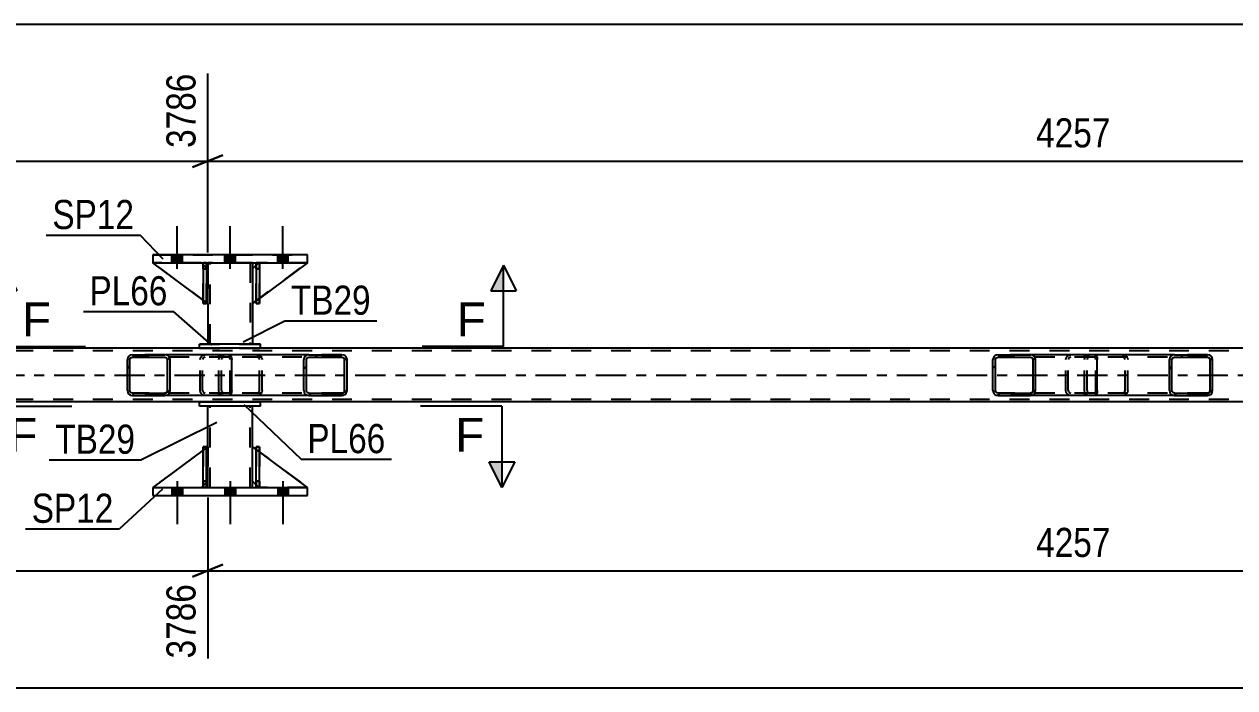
# Model space of a CAD drawing. Header units: millimetres. Extents: x 0 to 841, y 0 to 594.
# Drawn here: x 135.2 to 254.3, y 206.7 to 271.9 of the extents above; entities that cross this region are included whole.
import ezdxf

# ---------------------------------------------------------------- set-up
doc = ezdxf.new("R2010")
doc.units = ezdxf.units.MM
doc.linetypes.add('DXK_LINE_DOT2', pattern=[3.9198, 1.9599, -1.9599])
doc.linetypes.add('DXK_LINE_DOT3', pattern=[5.9187, 2.979, -0.9799, 0.9799, -0.9799])
doc.styles.add('Arial', font='ARIAL.TTF', dxfattribs={"height": 0.2})
doc.styles.add('Arial Narrow', font='ARIALN.TTF', dxfattribs={"height": 0.2})

# ---------------------------------------------------------------- blocks, each defined once
blk = doc.blocks.new('Part-283133210-1423 - 1375')
at = {"color": 2, "linetype": 'Continuous'}
for p, q in [((158.46, 240.43), (152.46, 240.43)), ((152.46, 240.03), (152.46, 240.43)), ((158.46, 240.03), (152.46, 240.03)), ((158.46, 240.03), (158.46, 240.43))]:
    blk.add_line(p, q, dxfattribs=at)
at = {"color": 7, "linetype": 'DXK_LINE_DOT2'}
for p, q in [((152.46, 240.43), (158.46, 240.43)), ((152.46, 240.03), (158.46, 240.03))]:
    blk.add_line(p, q, dxfattribs=at)
blk = doc.blocks.new('Part-283133210-1462 - 1375')
at = {"color": 7, "linetype": 'DXK_LINE_DOT2'}
for p, q in [((153.26, 244.43), (147.86, 248.43)), ((147.86, 248.43), (152.66, 248.43)), ((152.66, 248.43), (153.26, 247.83)), ((153.26, 247.83), (152.66, 248.43)), ((153.26, 247.83), (153.26, 244.43)), ((153.26, 247.83), (153.26, 247.83)), ((153.26, 247.83), (153.26, 244.43))]:
    blk.add_line(p, q, dxfattribs=at)
blk = doc.blocks.new('Part-283133210-1403 - 1375')
at = {"color": 2, "linetype": 'Continuous'}
for p, q in [((153.26, 230.35), (153.26, 234.35)), ((157.66, 230.35), (157.66, 234.35)), ((153.26, 226.35), (153.26, 226.95)), ((157.66, 226.35), (157.66, 226.95))]:
    blk.add_line(p, q, dxfattribs=at)
at = {"color": 7, "linetype": 'DXK_LINE_DOT2'}
for p, q in [((157.66, 234.35), (153.26, 234.35)), ((153.5, 226.35), (153.5, 234.35)), ((157.42, 226.35), (157.42, 234.35)), ((153.26, 226.95), (153.26, 230.35)), ((157.66, 226.95), (157.66, 230.35)), ((153.26, 226.35), (157.66, 226.35))]:
    blk.add_line(p, q, dxfattribs=at)
blk = doc.blocks.new('Part-283133210-1551 - 1375')
at = {"color": 2, "linetype": 'Continuous'}
for p, q in [((152.82, 226.35), (152.82, 230.35)), ((152.82, 230.35), (153.14, 230.35)), ((153.14, 226.35), (153.14, 230.35)), ((152.82, 226.35), (152.82, 226.35)), ((153.14, 226.35), (152.82, 226.35))]:
    blk.add_line(p, q, dxfattribs=at)
at = {"color": 7, "linetype": 'DXK_LINE_DOT2'}
for p, q in [((152.82, 230.35), (152.82, 226.95)), ((153.14, 226.95), (153.14, 230.35)), ((152.82, 226.95), (152.82, 226.35)), ((152.82, 226.95), (153.14, 226.95)), ((153.14, 226.35), (153.14, 226.95)), ((153.14, 226.35), (153.14, 226.35))]:
    blk.add_line(p, q, dxfattribs=at)
blk = doc.blocks.new('Part-283133210-1418 - 1375')
at = {"color": 2, "linetype": 'Continuous'}
for p, q in [((152.46, 234.75), (158.46, 234.75)), ((152.46, 234.35), (152.46, 234.75)), ((158.46, 234.35), (158.46, 234.75)), ((158.46, 234.35), (152.46, 234.35))]:
    blk.add_line(p, q, dxfattribs=at)
at = {"color": 7, "linetype": 'DXK_LINE_DOT2'}
for p, q in [((158.46, 234.75), (152.46, 234.75)), ((158.46, 234.35), (152.46, 234.35))]:
    blk.add_line(p, q, dxfattribs=at)
blk = doc.blocks.new('Part-283133210-1492 - 1375')
at = {"color": 2, "linetype": 'Continuous'}
for p, q in [((157.66, 226.95), (157.66, 230.35)), ((158.02, 230.09), (157.66, 230.35)), ((163.06, 226.35), (158.34, 229.85)), ((158.02, 226.59), (157.66, 226.95))]:
    blk.add_line(p, q, dxfattribs=at)
at = {"color": 7, "linetype": 'DXK_LINE_DOT2'}
for p, q in [((158.34, 229.85), (158.02, 230.09)), ((158.26, 226.35), (158.02, 226.59)), ((163.06, 226.35), (158.26, 226.35)), ((163.06, 226.35), (163.06, 226.35)), ((163.06, 226.35), (163.06, 226.35))]:
    blk.add_line(p, q, dxfattribs=at)
blk = doc.blocks.new('Part-283133210-1428 - 1375')
at = {"color": 2, "linetype": 'Continuous'}
for p, q in [((153.26, 248.43), (153.26, 247.83)), ((157.66, 248.43), (157.66, 247.83)), ((153.26, 244.43), (153.26, 240.43)), ((157.66, 244.43), (157.66, 240.43))]:
    blk.add_line(p, q, dxfattribs=at)
at = {"color": 7, "linetype": 'DXK_LINE_DOT2'}
for p, q in [((157.66, 248.43), (153.26, 248.43)), ((153.26, 247.83), (153.26, 244.43)), ((153.5, 240.43), (153.5, 248.43)), ((157.42, 248.43), (157.42, 240.43)), ((157.66, 247.83), (157.66, 244.43)), ((157.66, 240.43), (153.26, 240.43))]:
    blk.add_line(p, q, dxfattribs=at)
blk = doc.blocks.new('Part-283133210-1446 - 1375')
at = {"linetype": 'Continuous'}
h = blk.add_hatch(dxfattribs=at)
h.set_pattern_fill('', scale=0.7, style=0, pattern_type=0)
h.set_pattern_definition([(45, (234.6448, 239.0918), (-1.57154, 1.57154), [])])
h.paths.add_polyline_path([(234.68, 238.91), (234.64, 239.09), (234.54, 239.25), (234.37, 239.35), (234.18, 239.39), (231, 239.39), (230.8, 239.35), (230.64, 239.25), (230.53, 239.09), (230.49, 238.91), (230.49, 235.87), (230.53, 235.68), (230.64, 235.53), (230.8, 235.42), (231, 235.39), (234.18, 235.39), (234.37, 235.42), (234.54, 235.53), (234.64, 235.68), (234.68, 235.87)])
h.paths.add_polyline_path([(234.41, 235.78), (234.36, 235.7), (234.28, 235.65), (234.18, 235.63), (231, 235.63), (230.9, 235.65), (230.82, 235.7), (230.76, 235.78), (230.74, 235.87), (230.74, 238.91), (230.76, 239), (230.82, 239.08), (230.9, 239.13), (231, 239.15), (234.18, 239.15), (234.28, 239.13), (234.36, 239.08), (234.41, 239), (234.43, 238.91), (234.43, 235.87)])
at = {"color": 2, "linetype": 'Continuous'}
for p, q in [((231, 239.39), (230.8, 239.35)), ((231, 239.39), (234.18, 239.39)), ((240.48, 239.39), (234.18, 239.39)), ((234.37, 239.35), (234.18, 239.39)), ((240.48, 239.39), (240.58, 239.35)), ((240.58, 239.35), (240.67, 239.25)), ((230.53, 239.09), (230.49, 238.91)), ((230.49, 235.87), (230.49, 238.91)), ((230.74, 238.91), (230.76, 239)), ((230.74, 235.87), (230.74, 238.91)), ((230.76, 239), (230.82, 239.08)), ((230.82, 239.08), (230.9, 239.13)), ((230.9, 239.13), (231, 239.15)), ((231, 239.15), (234.18, 239.15)), ((234.18, 239.15), (234.28, 239.13)), ((234.28, 239.13), (234.36, 239.08)), ((234.36, 239.08), (234.41, 239)), ((234.41, 239), (234.43, 238.91)), ((234.43, 235.87), (234.43, 238.91)), ((234.68, 238.91), (234.64, 239.09)), ((234.68, 235.87), (234.68, 238.91)), ((240.67, 239.25), (240.73, 239.09)), ((240.73, 239.09), (240.75, 238.91)), ((240.75, 235.87), (240.75, 238.91)), ((230.49, 235.87), (230.53, 235.68)), ((230.76, 235.78), (230.74, 235.87)), ((230.82, 235.7), (230.76, 235.78)), ((234.41, 235.78), (234.36, 235.7)), ((234.43, 235.87), (234.41, 235.78)), ((234.64, 235.68), (234.68, 235.87)), ((240.75, 235.87), (240.73, 235.68)), ((230.8, 235.42), (231, 235.39)), ((230.9, 235.65), (230.82, 235.7)), ((231, 235.63), (230.9, 235.65)), ((231, 235.63), (234.18, 235.63)), ((231, 235.39), (234.18, 235.39)), ((234.28, 235.65), (234.18, 235.63)), ((234.18, 235.39), (234.37, 235.42)), ((240.48, 235.39), (234.18, 235.39)), ((234.36, 235.7), (234.28, 235.65)), ((240.58, 235.42), (240.48, 235.39)), ((240.67, 235.53), (240.58, 235.42)), ((240.73, 235.68), (240.67, 235.53))]:
    blk.add_line(p, q, dxfattribs=at)
at = {"color": 7, "linetype": 'DXK_LINE_DOT2'}
for p, q in [((234.18, 239.39), (231, 239.39)), ((237.95, 239.35), (238.15, 239.39)), ((239.49, 239.15), (239.49, 239.39)), ((240.48, 239.15), (231, 239.15)), ((237.64, 238.91), (237.68, 239.09)), ((237.64, 235.87), (237.64, 238.91)), ((237.91, 239), (237.89, 238.91)), ((237.89, 235.87), (237.89, 238.91)), ((237.97, 239.08), (237.91, 239)), ((238.05, 239.13), (237.97, 239.08)), ((238.15, 239.15), (238.05, 239.13)), ((240.53, 239.13), (240.48, 239.15)), ((240.58, 239.08), (240.53, 239.13)), ((240.61, 239), (240.58, 239.08)), ((240.62, 238.91), (240.61, 239)), ((240.62, 235.87), (240.62, 238.91)), ((237.68, 235.68), (237.64, 235.87)), ((237.89, 235.87), (237.91, 235.78)), ((237.91, 235.78), (237.97, 235.7)), ((240.58, 235.7), (240.61, 235.78)), ((240.61, 235.78), (240.62, 235.87)), ((240.48, 235.63), (231, 235.63)), ((234.18, 235.39), (231, 235.39)), ((238.15, 235.39), (237.95, 235.42)), ((237.97, 235.7), (237.99, 235.68)), ((237.99, 235.68), (238.05, 235.65)), ((238.05, 235.65), (238.15, 235.63)), ((239.49, 235.39), (239.49, 235.63)), ((240.48, 235.63), (240.53, 235.65)), ((240.53, 235.65), (240.58, 235.7))]:
    blk.add_line(p, q, dxfattribs=at)
at = {"color": 2, "linetype": 'Continuous'}
for centre, start, end in [((230.98, 238.89), 111.1941, 156.1506), ((234.19, 238.89), 23.8494, 68.8059), ((230.98, 235.88), 203.8494, 248.8059), ((234.19, 235.88), 291.1941, 336.1506)]:
    blk.add_arc(centre, 0.492, start, end, dxfattribs=at)
at = {"color": 7, "linetype": 'DXK_LINE_DOT2'}
for centre, start, end in [((238.13, 238.89), 111.1941, 156.1506), ((238.13, 235.88), 203.8494, 248.8059)]:
    blk.add_arc(centre, 0.492, start, end, dxfattribs=at)
blk = doc.blocks.new('Part-283133210-1461 - 1375')
at = {"color": 2, "linetype": 'Continuous'}
for p, q in [((152.82, 244.76), (147.86, 248.43)), ((152.82, 248.27), (152.66, 248.43)), ((153.26, 247.83), (153.14, 247.95)), ((153.26, 247.83), (153.26, 247.83)), ((153.26, 244.43), (153.26, 247.83)), ((153.14, 244.52), (153.26, 244.43)), ((153.26, 244.43), (153.26, 244.43))]:
    blk.add_line(p, q, dxfattribs=at)
at = {"color": 7, "linetype": 'DXK_LINE_DOT2'}
for p, q in [((152.66, 248.43), (147.86, 248.43)), ((152.66, 248.43), (153.26, 247.83)), ((153.14, 247.95), (152.82, 248.27)), ((153.26, 247.83), (153.26, 244.43)), ((153.14, 244.52), (152.82, 244.76))]:
    blk.add_line(p, q, dxfattribs=at)
blk = doc.blocks.new('Part-283133210-1463 - 1375')
at = {"color": 2, "linetype": 'Continuous'}
for p, q in [((158.34, 248.43), (158.02, 248.43)), ((158.02, 248.43), (158.02, 244.43)), ((158.34, 248.43), (158.34, 248.43)), ((158.34, 248.43), (158.34, 244.43)), ((158.34, 244.43), (158.02, 244.43))]:
    blk.add_line(p, q, dxfattribs=at)
at = {"color": 7, "linetype": 'DXK_LINE_DOT2'}
for p, q in [((158.02, 247.83), (158.02, 248.43)), ((158.34, 247.83), (158.02, 247.83)), ((158.02, 247.83), (158.02, 244.43)), ((158.34, 247.83), (158.34, 248.43)), ((158.34, 248.43), (158.34, 248.43)), ((158.34, 244.43), (158.34, 247.83))]:
    blk.add_line(p, q, dxfattribs=at)
blk = doc.blocks.new('Part-283133210-1464 - 1375')
at = {"color": 2, "linetype": 'Continuous'}
for p, q in [((153.14, 248.43), (152.82, 248.43)), ((152.82, 248.43), (152.82, 244.43)), ((153.14, 248.43), (153.14, 248.43)), ((153.14, 248.43), (153.14, 244.43)), ((153.14, 244.43), (152.82, 244.43))]:
    blk.add_line(p, q, dxfattribs=at)
at = {"color": 7, "linetype": 'DXK_LINE_DOT2'}
for p, q in [((152.82, 247.83), (152.82, 248.43)), ((153.14, 247.83), (152.82, 247.83)), ((152.82, 247.83), (152.82, 244.43)), ((153.14, 247.83), (153.14, 248.43)), ((153.14, 248.43), (153.14, 248.43)), ((153.14, 244.43), (153.14, 247.83))]:
    blk.add_line(p, q, dxfattribs=at)
blk = doc.blocks.new('Part-283133210-1465 - 1375')
at = {"color": 7, "linetype": 'DXK_LINE_DOT2'}
for p, q in [((158.02, 247.83), (158.02, 248.43)), ((158.02, 248.43), (158.02, 248.43)), ((158.02, 248.43), (158.02, 244.43)), ((158.34, 248.43), (158.02, 248.43)), ((158.02, 244.43), (158.02, 247.83)), ((158.02, 247.83), (158.34, 247.83)), ((158.34, 247.83), (158.34, 248.43)), ((158.34, 244.43), (158.34, 248.43)), ((158.34, 247.83), (158.34, 244.43)), ((158.02, 244.43), (158.34, 244.43))]:
    blk.add_line(p, q, dxfattribs=at)
blk = doc.blocks.new('Part-283133210-1466 - 1375')
at = {"color": 7, "linetype": 'DXK_LINE_DOT2'}
for p, q in [((152.82, 247.83), (152.82, 248.43)), ((152.82, 248.43), (152.82, 248.43)), ((152.82, 248.43), (152.82, 244.43)), ((153.14, 248.43), (152.82, 248.43)), ((152.82, 244.43), (152.82, 247.83)), ((152.82, 247.83), (153.14, 247.83)), ((153.14, 247.83), (153.14, 248.43)), ((153.14, 244.43), (153.14, 248.43)), ((153.14, 247.83), (153.14, 244.43)), ((152.82, 244.43), (153.14, 244.43))]:
    blk.add_line(p, q, dxfattribs=at)
blk = doc.blocks.new('Part-283133210-1468 - 1375')
at = {"linetype": 'Continuous'}
h = blk.add_hatch(dxfattribs=at)
h.set_pattern_fill('', scale=0.7, style=0, pattern_type=0)
h.set_pattern_definition([(45, (252.0557, 239.0918), (-1.57154, 1.57154), [])])
h.paths.add_polyline_path([(252.09, 238.91), (252.06, 239.09), (251.94, 239.25), (251.78, 239.35), (251.58, 239.39), (248.35, 239.39), (248.15, 239.35), (247.99, 239.25), (247.88, 239.09), (247.84, 238.91), (247.84, 235.87), (247.88, 235.68), (247.99, 235.53), (248.15, 235.42), (248.35, 235.39), (251.58, 235.39), (251.78, 235.42), (251.94, 235.53), (252.06, 235.68), (252.09, 235.87)])
h.paths.add_polyline_path([(251.82, 235.78), (251.76, 235.7), (251.68, 235.65), (251.58, 235.63), (248.35, 235.63), (248.25, 235.65), (248.17, 235.7), (248.11, 235.78), (248.09, 235.87), (248.09, 238.91), (248.11, 239), (248.17, 239.08), (248.25, 239.13), (248.35, 239.15), (251.58, 239.15), (251.68, 239.13), (251.76, 239.08), (251.82, 239), (251.84, 238.91), (251.84, 235.87)])
at = {"color": 7, "linetype": 'DXK_LINE_DOT2'}
for p, q in [((239.8, 239.35), (240, 239.39)), ((240.48, 239.39), (240, 239.39)), ((243.23, 239.39), (243.43, 239.35)), ((251.58, 239.39), (248.35, 239.39)), ((239.49, 238.91), (239.53, 239.09)), ((239.49, 235.87), (239.49, 238.91)), ((239.76, 239), (239.74, 238.91)), ((239.74, 235.87), (239.74, 238.91)), ((239.82, 239.08), (239.76, 239)), ((239.9, 239.13), (239.82, 239.08)), ((240, 239.15), (239.9, 239.13)), ((251.58, 239.15), (240, 239.15)), ((243.33, 239.13), (243.23, 239.15)), ((243.42, 239.08), (243.33, 239.13)), ((243.47, 239), (243.42, 239.08)), ((243.49, 238.91), (243.47, 239)), ((243.49, 235.87), (243.49, 238.91)), ((243.71, 239.09), (243.75, 238.91)), ((243.75, 235.87), (243.75, 238.91)), ((239.53, 235.68), (239.49, 235.87)), ((239.74, 235.87), (239.76, 235.78)), ((239.76, 235.78), (239.82, 235.7)), ((243.42, 235.7), (243.47, 235.78)), ((243.47, 235.78), (243.49, 235.87)), ((243.75, 235.87), (243.71, 235.68)), ((240, 235.39), (239.8, 235.42)), ((239.82, 235.7), (239.9, 235.65)), ((239.9, 235.65), (240, 235.63)), ((251.58, 235.63), (240, 235.63)), ((240.48, 235.39), (240, 235.39)), ((243.23, 235.63), (243.33, 235.65)), ((243.43, 235.42), (243.23, 235.39)), ((243.33, 235.65), (243.42, 235.7)), ((251.58, 235.39), (248.35, 235.39))]:
    blk.add_line(p, q, dxfattribs=at)
at = {"color": 2, "linetype": 'Continuous'}
for p, q in [((248.35, 239.39), (240.48, 239.39)), ((248.35, 239.39), (248.15, 239.35)), ((248.35, 239.39), (251.58, 239.39)), ((251.78, 239.35), (251.58, 239.39)), ((247.88, 239.09), (247.84, 238.91)), ((247.84, 235.87), (247.84, 238.91)), ((248.09, 238.91), (248.11, 239)), ((248.09, 235.87), (248.09, 238.91)), ((248.11, 239), (248.17, 239.08)), ((248.17, 239.08), (248.25, 239.13)), ((248.25, 239.13), (248.35, 239.15)), ((248.35, 239.15), (251.58, 239.15)), ((251.58, 239.15), (251.68, 239.13)), ((251.68, 239.13), (251.76, 239.08)), ((251.76, 239.08), (251.82, 239)), ((251.82, 239), (251.84, 238.91)), ((251.84, 235.87), (251.84, 238.91)), ((252.09, 238.91), (252.06, 239.09)), ((252.09, 235.87), (252.09, 238.91)), ((247.84, 235.87), (247.88, 235.68)), ((248.11, 235.78), (248.09, 235.87)), ((248.17, 235.7), (248.11, 235.78)), ((251.82, 235.78), (251.76, 235.7)), ((251.84, 235.87), (251.82, 235.78)), ((252.06, 235.68), (252.09, 235.87)), ((248.35, 235.39), (240.48, 235.39)), ((248.15, 235.42), (248.35, 235.39)), ((248.25, 235.65), (248.17, 235.7)), ((248.35, 235.63), (248.25, 235.65)), ((248.35, 235.63), (251.58, 235.63)), ((248.35, 235.39), (251.58, 235.39)), ((251.68, 235.65), (251.58, 235.63)), ((251.58, 235.39), (251.78, 235.42)), ((251.76, 235.7), (251.68, 235.65))]:
    blk.add_line(p, q, dxfattribs=at)
at = {"color": 7, "linetype": 'DXK_LINE_DOT2'}
for centre, start, end in [((239.98, 238.89), 110.7583, 155.68), ((243.25, 238.89), 24.32, 69.2417), ((239.98, 235.89), 204.32, 249.2417), ((243.25, 235.89), 290.7583, 335.68)]:
    blk.add_arc(centre, 0.496, start, end, dxfattribs=at)
at = {"color": 2, "linetype": 'Continuous'}
for centre, start, end in [((248.33, 238.89), 110.7583, 155.68), ((251.6, 238.89), 24.32, 69.2417), ((248.33, 235.89), 204.32, 249.2417), ((251.6, 235.89), 290.7583, 335.68)]:
    blk.add_arc(centre, 0.496, start, end, dxfattribs=at)
blk = doc.blocks.new('Part-283133210-1469 - 1375')
at = {"linetype": 'Continuous'}
h = blk.add_hatch(dxfattribs=at)
h.set_pattern_fill('', scale=0.7, style=0, pattern_type=0)
h.set_pattern_definition([(45, (166.9214, 239.0918), (-1.57154, 1.57154), [])])
h.paths.add_polyline_path([(166.96, 238.91), (166.92, 239.09), (166.81, 239.25), (166.64, 239.35), (166.45, 239.39), (163.21, 239.39), (163.02, 239.35), (162.85, 239.25), (162.74, 239.09), (162.7, 238.91), (162.7, 235.87), (162.74, 235.68), (162.85, 235.53), (163.02, 235.42), (163.21, 235.39), (166.45, 235.39), (166.64, 235.42), (166.81, 235.53), (166.92, 235.68), (166.96, 235.87)])
h.paths.add_polyline_path([(166.69, 235.78), (166.63, 235.7), (166.55, 235.65), (166.45, 235.63), (163.21, 235.63), (163.12, 235.65), (163.03, 235.7), (162.98, 235.78), (162.96, 235.87), (162.96, 238.91), (162.98, 239), (163.03, 239.08), (163.12, 239.13), (163.21, 239.15), (166.45, 239.15), (166.55, 239.13), (166.63, 239.08), (166.69, 239), (166.7, 238.91), (166.7, 235.87)])
at = {"color": 7, "linetype": 'DXK_LINE_DOT2'}
for p, q in [((154.67, 239.35), (154.87, 239.39)), ((155.35, 239.39), (154.87, 239.39)), ((158.1, 239.39), (158.3, 239.35)), ((166.45, 239.39), (163.21, 239.39)), ((154.35, 238.91), (154.39, 239.09)), ((154.35, 235.87), (154.35, 238.91)), ((154.63, 239), (154.61, 238.91)), ((154.61, 235.87), (154.61, 238.91)), ((154.68, 239.08), (154.63, 239)), ((154.77, 239.13), (154.68, 239.08)), ((154.87, 239.15), (154.77, 239.13)), ((166.45, 239.15), (154.87, 239.15)), ((158.2, 239.13), (158.1, 239.15)), ((158.28, 239.08), (158.2, 239.13)), ((158.34, 239), (158.28, 239.08)), ((158.36, 238.91), (158.34, 239)), ((158.36, 235.87), (158.36, 238.91)), ((158.57, 239.09), (158.61, 238.91)), ((158.61, 235.87), (158.61, 238.91)), ((154.39, 235.68), (154.35, 235.87)), ((154.61, 235.87), (154.63, 235.78)), ((154.63, 235.78), (154.68, 235.7)), ((158.28, 235.7), (158.34, 235.78)), ((158.34, 235.78), (158.36, 235.87)), ((158.61, 235.87), (158.57, 235.68)), ((154.87, 235.39), (154.67, 235.42)), ((154.68, 235.7), (154.77, 235.65)), ((154.77, 235.65), (154.87, 235.63)), ((166.45, 235.63), (154.87, 235.63)), ((155.35, 235.39), (154.87, 235.39)), ((158.1, 235.63), (158.2, 235.65)), ((158.3, 235.42), (158.1, 235.39)), ((158.2, 235.65), (158.28, 235.7)), ((166.45, 235.39), (163.21, 235.39))]:
    blk.add_line(p, q, dxfattribs=at)
at = {"color": 2, "linetype": 'Continuous'}
for p, q in [((163.21, 239.39), (155.35, 239.39)), ((163.21, 239.39), (163.02, 239.35)), ((163.21, 239.39), (166.45, 239.39)), ((166.64, 239.35), (166.45, 239.39)), ((162.74, 239.09), (162.7, 238.91)), ((162.7, 235.87), (162.7, 238.91)), ((162.96, 238.91), (162.98, 239)), ((162.96, 235.87), (162.96, 238.91)), ((162.98, 239), (163.03, 239.08)), ((163.03, 239.08), (163.12, 239.13)), ((163.12, 239.13), (163.21, 239.15)), ((163.21, 239.15), (166.45, 239.15)), ((166.45, 239.15), (166.55, 239.13)), ((166.55, 239.13), (166.63, 239.08)), ((166.63, 239.08), (166.69, 239)), ((166.69, 239), (166.7, 238.91)), ((166.7, 235.87), (166.7, 238.91)), ((166.96, 238.91), (166.92, 239.09)), ((166.96, 235.87), (166.96, 238.91)), ((162.7, 235.87), (162.74, 235.68)), ((162.98, 235.78), (162.96, 235.87)), ((163.03, 235.7), (162.98, 235.78)), ((166.69, 235.78), (166.63, 235.7)), ((166.7, 235.87), (166.69, 235.78)), ((166.92, 235.68), (166.96, 235.87)), ((163.21, 235.39), (155.35, 235.39)), ((163.02, 235.42), (163.21, 235.39)), ((163.12, 235.65), (163.03, 235.7)), ((163.21, 235.63), (163.12, 235.65)), ((163.21, 235.63), (166.45, 235.63)), ((163.21, 235.39), (166.45, 235.39)), ((166.55, 235.65), (166.45, 235.63)), ((166.45, 235.39), (166.64, 235.42)), ((166.63, 235.7), (166.55, 235.65))]:
    blk.add_line(p, q, dxfattribs=at)
at = {"color": 7, "linetype": 'DXK_LINE_DOT2'}
for centre, start, end in [((154.85, 238.89), 110.7583, 155.68), ((158.12, 238.89), 24.32, 69.2417), ((154.85, 235.89), 204.32, 249.2417), ((158.12, 235.89), 290.7583, 335.68)]:
    blk.add_arc(centre, 0.496, start, end, dxfattribs=at)
at = {"color": 2, "linetype": 'Continuous'}
for centre, start, end in [((163.19, 238.89), 110.7583, 155.68), ((166.47, 238.89), 24.32, 69.2417), ((163.19, 235.89), 204.32, 249.2417), ((166.47, 235.89), 290.7583, 335.68)]:
    blk.add_arc(centre, 0.496, start, end, dxfattribs=at)
blk = doc.blocks.new('Part-283133210-1470 - 1375')
at = {"linetype": 'Continuous'}
h = blk.add_hatch(dxfattribs=at)
h.set_pattern_fill('', scale=0.7, style=0, pattern_type=0)
h.set_pattern_definition([(45, (149.5106, 239.0918), (-1.57154, 1.57154), [])])
h.paths.add_polyline_path([(149.55, 238.91), (149.51, 239.09), (149.4, 239.25), (149.24, 239.35), (149.05, 239.39), (145.86, 239.39), (145.67, 239.35), (145.51, 239.25), (145.4, 239.09), (145.36, 238.91), (145.36, 235.87), (145.4, 235.68), (145.51, 235.53), (145.67, 235.42), (145.86, 235.39), (149.05, 235.39), (149.24, 235.42), (149.4, 235.53), (149.51, 235.68), (149.55, 235.87)])
h.paths.add_polyline_path([(149.28, 235.78), (149.22, 235.7), (149.14, 235.65), (149.05, 235.63), (145.86, 235.63), (145.77, 235.65), (145.68, 235.7), (145.63, 235.78), (145.61, 235.87), (145.61, 238.91), (145.63, 239), (145.68, 239.08), (145.77, 239.13), (145.86, 239.15), (149.05, 239.15), (149.14, 239.13), (149.22, 239.08), (149.28, 239), (149.3, 238.91), (149.3, 235.87)])
at = {"color": 2, "linetype": 'Continuous'}
for p, q in [((145.86, 239.39), (145.67, 239.35)), ((145.86, 239.39), (149.05, 239.39)), ((155.35, 239.39), (149.05, 239.39)), ((149.24, 239.35), (149.05, 239.39)), ((155.35, 239.39), (155.45, 239.35)), ((155.45, 239.35), (155.54, 239.25)), ((145.4, 239.09), (145.36, 238.91)), ((145.36, 235.87), (145.36, 238.91)), ((145.61, 238.91), (145.63, 239)), ((145.61, 235.87), (145.61, 238.91)), ((145.63, 239), (145.68, 239.08)), ((145.68, 239.08), (145.77, 239.13)), ((145.77, 239.13), (145.86, 239.15)), ((145.86, 239.15), (149.05, 239.15)), ((149.05, 239.15), (149.14, 239.13)), ((149.14, 239.13), (149.22, 239.08)), ((149.22, 239.08), (149.28, 239)), ((149.28, 239), (149.3, 238.91)), ((149.3, 235.87), (149.3, 238.91)), ((149.55, 238.91), (149.51, 239.09)), ((149.55, 235.87), (149.55, 238.91)), ((155.54, 239.25), (155.6, 239.09)), ((155.6, 239.09), (155.62, 238.91)), ((155.62, 235.87), (155.62, 238.91)), ((145.36, 235.87), (145.4, 235.68)), ((145.63, 235.78), (145.61, 235.87)), ((145.68, 235.7), (145.63, 235.78)), ((149.28, 235.78), (149.22, 235.7)), ((149.3, 235.87), (149.28, 235.78)), ((149.51, 235.68), (149.55, 235.87)), ((155.62, 235.87), (155.6, 235.68)), ((145.67, 235.42), (145.86, 235.39)), ((145.77, 235.65), (145.68, 235.7)), ((145.86, 235.63), (145.77, 235.65)), ((145.86, 235.63), (149.05, 235.63)), ((145.86, 235.39), (149.05, 235.39)), ((149.14, 235.65), (149.05, 235.63)), ((149.05, 235.39), (149.24, 235.42)), ((155.35, 235.39), (149.05, 235.39)), ((149.22, 235.7), (149.14, 235.65)), ((155.45, 235.42), (155.35, 235.39)), ((155.54, 235.53), (155.45, 235.42)), ((155.6, 235.68), (155.54, 235.53))]:
    blk.add_line(p, q, dxfattribs=at)
at = {"color": 7, "linetype": 'DXK_LINE_DOT2'}
for p, q in [((149.05, 239.39), (145.86, 239.39)), ((152.82, 239.35), (153.01, 239.39)), ((154.35, 239.15), (154.35, 239.39)), ((155.35, 239.15), (145.86, 239.15)), ((152.51, 238.91), (152.55, 239.09)), ((152.51, 235.87), (152.51, 238.91)), ((152.78, 239), (152.76, 238.91)), ((152.76, 235.87), (152.76, 238.91)), ((152.83, 239.08), (152.78, 239)), ((152.92, 239.13), (152.83, 239.08)), ((153.01, 239.15), (152.92, 239.13)), ((155.4, 239.13), (155.35, 239.15)), ((155.44, 239.08), (155.4, 239.13)), ((155.47, 239), (155.44, 239.08)), ((155.48, 238.91), (155.47, 239)), ((155.48, 235.87), (155.48, 238.91)), ((152.55, 235.68), (152.51, 235.87)), ((152.76, 235.87), (152.78, 235.78)), ((152.78, 235.78), (152.83, 235.7)), ((155.44, 235.7), (155.47, 235.78)), ((155.47, 235.78), (155.48, 235.87)), ((155.35, 235.63), (145.86, 235.63)), ((149.05, 235.39), (145.86, 235.39)), ((153.01, 235.39), (152.82, 235.42)), ((152.83, 235.7), (152.86, 235.68)), ((152.86, 235.68), (152.92, 235.65)), ((152.92, 235.65), (153.01, 235.63)), ((154.35, 235.39), (154.35, 235.63)), ((155.35, 235.63), (155.4, 235.65)), ((155.4, 235.65), (155.44, 235.7))]:
    blk.add_line(p, q, dxfattribs=at)
at = {"color": 2, "linetype": 'Continuous'}
for centre, start, end in [((145.85, 238.89), 111.1941, 156.1506), ((149.06, 238.89), 23.8494, 68.8059), ((145.85, 235.88), 203.8494, 248.8059), ((149.06, 235.88), 291.1941, 336.1506)]:
    blk.add_arc(centre, 0.492, start, end, dxfattribs=at)
at = {"color": 7, "linetype": 'DXK_LINE_DOT2'}
for centre, start, end in [((153, 238.89), 111.1941, 156.1506), ((153, 235.88), 203.8494, 248.8059)]:
    blk.add_arc(centre, 0.492, start, end, dxfattribs=at)
blk = doc.blocks.new('Part-283133210-1486 - 1375')
at = {"color": 2, "linetype": 'Continuous'}
for p, q in [((163.06, 249.23), (147.86, 249.23)), ((147.86, 249.23), (147.86, 248.43)), ((163.06, 248.43), (163.06, 249.23)), ((147.86, 248.43), (163.06, 248.43))]:
    blk.add_line(p, q, dxfattribs=at)
at = {"color": 7, "linetype": 'DXK_LINE_DOT2'}
for p, q in [((147.86, 249.23), (163.06, 249.23)), ((147.86, 248.43), (163.06, 248.43))]:
    blk.add_line(p, q, dxfattribs=at)
blk = doc.blocks.new('Part-283133210-1491 - 1375')
at = {"color": 2, "linetype": 'Continuous'}
for p, q in [((147.86, 226.35), (147.86, 225.55)), ((147.86, 226.35), (163.06, 226.35)), ((163.06, 225.55), (163.06, 226.35)), ((147.86, 225.55), (163.06, 225.55))]:
    blk.add_line(p, q, dxfattribs=at)
at = {"color": 7, "linetype": 'DXK_LINE_DOT2'}
for p, q in [((147.86, 226.35), (163.06, 226.35)), ((147.86, 225.55), (163.06, 225.55))]:
    blk.add_line(p, q, dxfattribs=at)
blk = doc.blocks.new('Part-283133210-1493 - 1375')
at = {"color": 7, "linetype": 'DXK_LINE_DOT2'}
for p, q in [((157.66, 226.95), (157.66, 230.35)), ((157.66, 230.35), (163.06, 226.35)), ((158.26, 226.35), (157.66, 226.95)), ((163.06, 226.35), (158.26, 226.35))]:
    blk.add_line(p, q, dxfattribs=at)
blk = doc.blocks.new('Part-283133210-1494 - 1375')
at = {"color": 2, "linetype": 'Continuous'}
for p, q in [((152.82, 230.02), (147.86, 226.35)), ((153.26, 230.35), (153.14, 230.25)), ((153.26, 226.95), (153.26, 230.35)), ((152.82, 226.5), (152.66, 226.35)), ((153.26, 226.95), (153.14, 226.82)), ((153.26, 226.95), (153.26, 226.95))]:
    blk.add_line(p, q, dxfattribs=at)
at = {"color": 7, "linetype": 'DXK_LINE_DOT2'}
for p, q in [((153.14, 230.25), (152.82, 230.02)), ((153.26, 226.95), (153.26, 230.35)), ((147.86, 226.35), (152.66, 226.35)), ((153.26, 226.95), (152.66, 226.35)), ((153.14, 226.82), (152.82, 226.5))]:
    blk.add_line(p, q, dxfattribs=at)
blk = doc.blocks.new('Part-283133210-1495 - 1375')
at = {"color": 7, "linetype": 'DXK_LINE_DOT2'}
for p, q in [((153.26, 230.35), (147.86, 226.35)), ((153.26, 226.95), (153.26, 230.35)), ((153.26, 230.35), (153.26, 226.95)), ((147.86, 226.35), (152.66, 226.35)), ((152.66, 226.35), (153.26, 226.95)), ((153.26, 226.95), (152.66, 226.35)), ((153.26, 226.95), (153.26, 226.95))]:
    blk.add_line(p, q, dxfattribs=at)
blk = doc.blocks.new('Part-283133210-1550 - 1375')
at = {"color": 2, "linetype": 'Continuous'}
for p, q in [((158.02, 226.35), (158.02, 230.35)), ((158.02, 230.35), (158.34, 230.35)), ((158.34, 226.35), (158.34, 230.35)), ((158.02, 226.35), (158.02, 226.35)), ((158.34, 226.35), (158.02, 226.35))]:
    blk.add_line(p, q, dxfattribs=at)
at = {"color": 7, "linetype": 'DXK_LINE_DOT2'}
for p, q in [((158.02, 230.35), (158.02, 226.95)), ((158.34, 226.95), (158.34, 230.35)), ((158.02, 226.95), (158.02, 226.35)), ((158.02, 226.95), (158.34, 226.95)), ((158.34, 226.35), (158.34, 226.95)), ((158.34, 226.35), (158.34, 226.35))]:
    blk.add_line(p, q, dxfattribs=at)
blk = doc.blocks.new('Part-283133210-1552 - 1375')
at = {"color": 7, "linetype": 'DXK_LINE_DOT2'}
for p, q in [((158.34, 230.35), (158.02, 230.35)), ((158.02, 226.95), (158.02, 230.35)), ((158.02, 226.35), (158.02, 230.35)), ((158.34, 230.35), (158.34, 226.95)), ((158.34, 226.35), (158.34, 230.35)), ((158.34, 226.95), (158.02, 226.95)), ((158.02, 226.35), (158.02, 226.95)), ((158.34, 226.35), (158.02, 226.35)), ((158.34, 226.95), (158.34, 226.35)), ((158.34, 226.35), (158.34, 226.35))]:
    blk.add_line(p, q, dxfattribs=at)
blk = doc.blocks.new('Part-283133210-1553 - 1375')
at = {"color": 7, "linetype": 'DXK_LINE_DOT2'}
for p, q in [((153.14, 230.35), (152.82, 230.35)), ((152.82, 226.95), (152.82, 230.35)), ((152.82, 226.35), (152.82, 230.35)), ((153.14, 230.35), (153.14, 226.95)), ((153.14, 226.35), (153.14, 230.35)), ((153.14, 226.95), (152.82, 226.95)), ((152.82, 226.35), (152.82, 226.95)), ((153.14, 226.35), (152.82, 226.35)), ((153.14, 226.95), (153.14, 226.35)), ((153.14, 226.35), (153.14, 226.35))]:
    blk.add_line(p, q, dxfattribs=at)
blk = doc.blocks.new('Part-283133210-1554 - 1375')
at = {"color": 2, "linetype": 'Continuous'}
for p, q in [((158.02, 248.18), (157.66, 247.83)), ((157.66, 247.83), (157.66, 244.43)), ((163.06, 248.43), (158.34, 244.93)), ((158.02, 244.69), (157.66, 244.43))]:
    blk.add_line(p, q, dxfattribs=at)
at = {"color": 7, "linetype": 'DXK_LINE_DOT2'}
for p, q in [((158.26, 248.43), (158.02, 248.18)), ((163.06, 248.43), (158.26, 248.43)), ((158.34, 244.93), (158.02, 244.69))]:
    blk.add_line(p, q, dxfattribs=at)
blk = doc.blocks.new('Part-283133210-1555 - 1375')
at = {"color": 7, "linetype": 'DXK_LINE_DOT2'}
for p, q in [((158.26, 248.43), (157.66, 247.83)), ((157.66, 244.43), (163.06, 248.43)), ((157.66, 247.83), (157.66, 244.43)), ((163.06, 248.43), (158.26, 248.43))]:
    blk.add_line(p, q, dxfattribs=at)
blk = doc.blocks.new('Bolt-283133210-1626 - 1375')
at = {"linetype": 'Continuous'}
for points in [[(149.74, 248.43), (150.78, 248.43), (150.78, 249.23), (149.74, 249.23)], [(149.74, 248.43), (150.78, 248.43), (150.78, 249.23), (149.74, 249.23)], [(149.74, 248.43), (150.78, 248.43), (150.78, 249.23), (149.74, 249.23)], [(154.94, 248.43), (155.98, 248.43), (155.98, 249.23), (154.94, 249.23)], [(154.94, 248.43), (155.98, 248.43), (155.98, 249.23), (154.94, 249.23)], [(160.14, 248.43), (161.18, 248.43), (161.18, 249.23), (160.14, 249.23)], [(160.14, 248.43), (161.18, 248.43), (161.18, 249.23), (160.14, 249.23)], [(160.14, 248.43), (161.18, 248.43), (161.18, 249.23), (160.14, 249.23)]]:
    blk.add_hatch(color=1, dxfattribs=at).paths.add_polyline_path(points)
at = {"color": 1, "linetype": 'Continuous'}
for p, q in [((150.26, 247.83), (150.26, 252.03)), ((150.26, 247.83), (150.26, 252.03)), ((150.26, 247.83), (150.26, 252.03)), ((155.46, 247.83), (155.46, 252.03)), ((155.46, 247.83), (155.46, 252.03)), ((160.66, 247.83), (160.66, 252.03)), ((160.66, 247.83), (160.66, 252.03)), ((160.66, 247.83), (160.66, 252.03)), ((149.74, 248.43), (149.74, 249.23)), ((149.74, 248.43), (149.74, 249.23)), ((149.74, 248.43), (149.74, 249.23)), ((150.78, 248.43), (150.78, 249.23)), ((150.78, 248.43), (150.78, 249.23)), ((150.78, 248.43), (150.78, 249.23)), ((154.94, 248.43), (154.94, 249.23)), ((154.94, 248.43), (154.94, 249.23)), ((155.98, 248.43), (155.98, 249.23)), ((155.98, 248.43), (155.98, 249.23)), ((160.14, 248.43), (160.14, 249.23)), ((160.14, 248.43), (160.14, 249.23)), ((160.14, 248.43), (160.14, 249.23)), ((161.18, 248.43), (161.18, 249.23)), ((161.18, 248.43), (161.18, 249.23)), ((161.18, 248.43), (161.18, 249.23))]:
    blk.add_line(p, q, dxfattribs=at)
blk = doc.blocks.new('Bolt-283133210-1627 - 1375')
at = {"linetype": 'Continuous'}
for points in [[(150.78, 226.35), (149.74, 226.35), (149.74, 225.55), (150.78, 225.55)], [(150.78, 226.35), (149.74, 226.35), (149.74, 225.55), (150.78, 225.55)], [(150.78, 226.35), (149.74, 226.35), (149.74, 225.55), (150.78, 225.55)], [(155.98, 226.35), (154.94, 226.35), (154.94, 225.55), (155.98, 225.55)], [(155.98, 226.35), (154.94, 226.35), (154.94, 225.55), (155.98, 225.55)], [(161.18, 226.35), (160.14, 226.35), (160.14, 225.55), (161.18, 225.55)], [(161.18, 226.35), (160.14, 226.35), (160.14, 225.55), (161.18, 225.55)], [(161.18, 226.35), (160.14, 226.35), (160.14, 225.55), (161.18, 225.55)]]:
    blk.add_hatch(color=1, dxfattribs=at).paths.add_polyline_path(points)
at = {"color": 1, "linetype": 'Continuous'}
for p, q in [((149.74, 226.35), (149.74, 225.55)), ((149.74, 226.35), (149.74, 225.55)), ((149.74, 226.35), (149.74, 225.55)), ((150.26, 226.95), (150.26, 222.75)), ((150.26, 226.95), (150.26, 222.75)), ((150.26, 226.95), (150.26, 222.75)), ((150.78, 226.35), (150.78, 225.55)), ((150.78, 226.35), (150.78, 225.55)), ((150.78, 226.35), (150.78, 225.55)), ((154.94, 226.35), (154.94, 225.55)), ((154.94, 226.35), (154.94, 225.55)), ((155.46, 226.95), (155.46, 222.75)), ((155.46, 226.95), (155.46, 222.75)), ((155.98, 226.35), (155.98, 225.55)), ((155.98, 226.35), (155.98, 225.55)), ((160.14, 226.35), (160.14, 225.55)), ((160.14, 226.35), (160.14, 225.55)), ((160.14, 226.35), (160.14, 225.55)), ((160.66, 226.95), (160.66, 222.75)), ((160.66, 226.95), (160.66, 222.75)), ((160.66, 226.95), (160.66, 222.75)), ((161.18, 226.35), (161.18, 225.55)), ((161.18, 226.35), (161.18, 225.55)), ((161.18, 226.35), (161.18, 225.55))]:
    blk.add_line(p, q, dxfattribs=at)
blk = doc.blocks.new('Part-283133210-1640 - 1375')
at = {"color": 2, "linetype": 'Continuous'}
for p, q in [((152.46, 240.03), (61.22, 240.03)), ((322.73, 240.03), (158.46, 240.03)), ((578.14, 234.75), (61.22, 234.75))]:
    blk.add_line(p, q, dxfattribs=at)
at = {"color": 7, "linetype": 'DXK_LINE_DOT2'}
for p, q in [((720.14, 239.79), (61.22, 239.79)), ((158.46, 240.03), (152.46, 240.03)), ((720.14, 234.99), (61.22, 234.99))]:
    blk.add_line(p, q, dxfattribs=at)
at = {"color": 7, "linetype": 'DXK_LINE_DOT3'}
blk.add_line((61.22, 237.39), (720.14, 237.39), dxfattribs=at)
blk = doc.blocks.new('StraightDimension-283133210-1829 - 1375')
at = {"color": 7, "linetype": 'Continuous'}
for p, q in [((153.26, 249.43), (153.26, 267.04)), ((154.76, 259.03), (151.76, 257.83)), ((153.26, 258.43), (323.53, 258.43))]:
    blk.add_line(p, q, dxfattribs=at)
at = {"color": 0}
blk.add_wipeout([(242.65, 259.18), (242.65, 263.38), (234.14, 263.38), (234.14, 259.18)], dxfattribs=at)
at = {"color": 3, "style": 'Arial Narrow'}
blk.add_text('4257', height=2.863, dxfattribs=at).set_placement((234.74, 259.78))
blk = doc.blocks.new('StraightDimension-283133210-1759 - 1375')
at = {"color": 7, "linetype": 'Continuous'}
blk.add_line((51.96, 206.65), (729.4, 206.65), dxfattribs=at)
blk = doc.blocks.new('StraightDimension-283133210-1780 - 1375')
at = {"color": 7, "linetype": 'Continuous'}
blk.add_line((52.6, 271.89), (728.76, 271.89), dxfattribs=at)
blk = doc.blocks.new('StraightDimension-283133210-1801 - 1375')
at = {"color": 7, "linetype": 'Continuous'}
for p, q in [((52.6, 233.75), (52.6, 215.03)), ((153.26, 225.35), (153.26, 209.54)), ((54.1, 218.76), (51.1, 217.56)), ((52.6, 218.16), (153.26, 218.16)), ((151.76, 217.56), (154.76, 218.76))]:
    blk.add_line(p, q, dxfattribs=at)
at = {"color": 0}
blk.add_wipeout([(107.19, 218.91), (107.19, 223.11), (98.68, 223.11), (98.68, 218.91)], dxfattribs=at)
at = {"color": 3, "style": 'Arial Narrow'}
blk.add_text('3786', height=2.863, dxfattribs=at).set_placement((99.28, 219.51))
at = {"color": 0, "linetype": 'Continuous'}
for points in [[(52, 217.46), (47.8, 217.46), (47.8, 214.43), (52, 214.43)], [(152.66, 217.46), (148.46, 217.46), (148.46, 208.94), (152.66, 208.94)]]:
    blk.add_wipeout(points, dxfattribs=at)
at = {"color": 3, "linetype": 'Continuous', "style": 'Arial Narrow'}
for s, height, p in [('0', 2.86, (51.4, 215.03)), ('3786', 2.863, (152.06, 209.54))]:
    blk.add_text(s, height=height, rotation=90.0002, dxfattribs=at).set_placement(p)
blk = doc.blocks.new('StraightDimension-283133210-1806 - 1375')
at = {"color": 7, "linetype": 'Continuous'}
for p, q in [((153.26, 225.35), (153.26, 209.54)), ((154.76, 218.76), (151.76, 217.56)), ((153.26, 218.16), (323.53, 218.16))]:
    blk.add_line(p, q, dxfattribs=at)
at = {"color": 0}
blk.add_wipeout([(242.65, 218.91), (242.65, 223.11), (234.14, 223.11), (234.14, 218.91)], dxfattribs=at)
at = {"color": 3, "style": 'Arial Narrow'}
blk.add_text('4257', height=2.863, dxfattribs=at).set_placement((234.74, 219.51))
blk = doc.blocks.new('StraightDimension-283133210-1824 - 1375')
at = {"color": 7, "linetype": 'Continuous'}
for p, q in [((153.26, 249.43), (153.26, 267.04)), ((52.6, 241.03), (52.6, 261.56)), ((54.1, 259.03), (51.1, 257.83)), ((52.6, 258.43), (153.26, 258.43)), ((151.76, 257.83), (154.76, 259.03))]:
    blk.add_line(p, q, dxfattribs=at)
at = {"color": 0}
blk.add_wipeout([(107.19, 259.18), (107.19, 263.38), (98.68, 263.38), (98.68, 259.18)], dxfattribs=at)
at = {"color": 3, "style": 'Arial Narrow'}
blk.add_text('3786', height=2.863, dxfattribs=at).set_placement((99.28, 259.78))
at = {"color": 0, "linetype": 'Continuous'}
for points in [[(152.66, 267.64), (148.46, 267.64), (148.46, 259.13), (152.66, 259.13)], [(52, 262.16), (47.8, 262.16), (47.8, 259.13), (52, 259.13)]]:
    blk.add_wipeout(points, dxfattribs=at)
at = {"color": 3, "linetype": 'Continuous', "style": 'Arial Narrow'}
for s, height, p in [('3786', 2.863, (152.06, 259.73)), ('0', 2.86, (51.4, 259.73))]:
    blk.add_text(s, height=height, rotation=90.0002, dxfattribs=at).set_placement(p)
blk = doc.blocks.new('Mark-283133210-1487 - 1375')
at = {"color": 30, "linetype": 'Continuous'}
for p in [(148.82, 226.18), (135.35, 222.27)]:
    blk.add_line(p, (144.59, 222.27), dxfattribs=at)
at = {"color": 0}
blk.add_wipeout([(143.99, 222.87), (143.99, 225.87), (135.95, 225.87), (135.95, 222.87)], dxfattribs=at)
blk.add_wipeout([(143.99, 222.87), (143.99, 225.87), (135.95, 225.87), (135.95, 222.87)], dxfattribs=at)
at = {"color": 3, "style": 'Arial Narrow'}
blk.add_text('SP12', height=2.863, dxfattribs=at).set_placement((135.95, 222.87))
blk = doc.blocks.new('Mark-283133210-1414 - 1375')
at = {"color": 30, "linetype": 'Continuous'}
for p, q in [((156.82, 234.51), (162.46, 229.12)), ((162.46, 229.12), (171.34, 229.12))]:
    blk.add_line(p, q, dxfattribs=at)
at = {"color": 0}
blk.add_wipeout([(170.74, 229.72), (170.74, 232.72), (163.06, 232.72), (163.06, 229.72)], dxfattribs=at)
blk.add_wipeout([(170.74, 229.72), (170.74, 232.72), (163.06, 232.72), (163.06, 229.72)], dxfattribs=at)
at = {"color": 3, "style": 'Arial Narrow'}
blk.add_text('PL66', height=2.863, dxfattribs=at).set_placement((163.06, 229.72))
blk = doc.blocks.new('Mark-283133210-1398 - 1375')
at = {"color": 30, "linetype": 'Continuous'}
for p in [(154.15, 232.74), (137.67, 229.06)]:
    blk.add_line(p, (146.73, 229.06), dxfattribs=at)
at = {"color": 0}
blk.add_wipeout([(146.13, 229.66), (146.13, 232.66), (138.27, 232.66), (138.27, 229.66)], dxfattribs=at)
blk.add_wipeout([(146.13, 229.66), (146.13, 232.66), (138.27, 232.66), (138.27, 229.66)], dxfattribs=at)
at = {"color": 3, "style": 'Arial Narrow'}
blk.add_text('TB29', height=2.863, dxfattribs=at).set_placement((138.27, 229.66))
blk = doc.blocks.new('Mark-283133210-1419 - 1375')
at = {"color": 30, "linetype": 'Continuous'}
for p in [(141.03, 243.65), (153.67, 240.34)]:
    blk.add_line(p, (149.9, 243.65), dxfattribs=at)
at = {"color": 0}
blk.add_wipeout([(149.3, 244.25), (149.3, 247.25), (141.63, 247.25), (141.63, 244.25)], dxfattribs=at)
blk.add_wipeout([(149.3, 244.25), (149.3, 247.25), (141.63, 247.25), (141.63, 244.25)], dxfattribs=at)
at = {"color": 3, "style": 'Arial Narrow'}
blk.add_text('PL66', height=2.863, dxfattribs=at).set_placement((141.63, 244.25))
blk = doc.blocks.new('Mark-283133210-1482 - 1375')
at = {"color": 30, "linetype": 'Continuous'}
for p in [(137.38, 251.15), (148.89, 248.78)]:
    blk.add_line(p, (146.62, 251.15), dxfattribs=at)
at = {"color": 0}
blk.add_wipeout([(146.02, 251.75), (146.02, 254.75), (137.98, 254.75), (137.98, 251.75)], dxfattribs=at)
blk.add_wipeout([(146.02, 251.75), (146.02, 254.75), (137.98, 254.75), (137.98, 251.75)], dxfattribs=at)
at = {"color": 3, "style": 'Arial Narrow'}
blk.add_text('SP12', height=2.863, dxfattribs=at).set_placement((137.98, 251.75))
blk = doc.blocks.new('Mark-283133210-1424 - 1375')
at = {"color": 30, "linetype": 'Continuous'}
for p, q in [((156.74, 240.66), (160.84, 242.73)), ((160.84, 242.73), (169.89, 242.73))]:
    blk.add_line(p, q, dxfattribs=at)
at = {"color": 0}
blk.add_wipeout([(169.29, 243.33), (169.29, 246.33), (161.44, 246.33), (161.44, 243.33)], dxfattribs=at)
blk.add_wipeout([(169.29, 243.33), (169.29, 246.33), (161.44, 246.33), (161.44, 243.33)], dxfattribs=at)
at = {"color": 3, "style": 'Arial Narrow'}
blk.add_text('TB29', height=2.863, dxfattribs=at).set_placement((161.44, 243.33))
blk = doc.blocks.new('SectionMark-283133210-1901 - 1375')
at = {"linetype": 'Continuous'}
for points in [[(134.5, 245.69), (133.25, 245.69), (133.25, 248.19)], [(182.36, 245.69), (181.11, 245.69), (182.36, 248.19)]]:
    blk.add_hatch(color=6, dxfattribs=at).paths.add_polyline_path(points)
at = {"color": 6, "linetype": 'Continuous'}
for p, q in [((132, 245.69), (133.25, 248.19)), ((133.25, 240.19), (133.25, 248.19)), ((133.25, 248.19), (134.5, 245.69)), ((182.36, 248.19), (181.11, 245.69)), ((182.36, 240.19), (182.36, 248.19)), ((182.36, 248.19), (183.61, 245.69)), ((134.5, 245.69), (132, 245.69)), ((181.11, 245.69), (183.61, 245.69)), ((133.25, 240.19), (141.25, 240.19)), ((182.36, 240.19), (174.36, 240.19))]:
    blk.add_line(p, q, dxfattribs=at)
at = {"color": 0, "linetype": 'Continuous'}
for points in [[(137.85, 241.19), (137.85, 244.69), (135, 244.69), (135, 241.19)], [(180.61, 241.19), (180.61, 244.69), (177.76, 244.69), (177.76, 241.19)]]:
    blk.add_wipeout(points, dxfattribs=at)
at = {"color": 3, "linetype": 'Continuous', "style": 'Arial'}
for p in [(135, 241.19), (177.76, 241.19)]:
    blk.add_text('F', height=3.34, dxfattribs=at).set_placement(p)
blk = doc.blocks.new('SectionMark-283133210-1903 - 1375')
at = {"linetype": 'Continuous'}
for points in [[(131.9, 228.85), (133.15, 228.85), (131.9, 226.35)], [(180.95, 228.85), (182.2, 228.85), (182.2, 226.35)]]:
    blk.add_hatch(color=6, dxfattribs=at).paths.add_polyline_path(points)
at = {"color": 6, "linetype": 'Continuous'}
for p, q in [((131.9, 234.35), (139.9, 234.35)), ((131.9, 234.35), (131.9, 226.35)), ((182.2, 234.35), (174.2, 234.35)), ((182.2, 234.35), (182.2, 226.35)), ((131.9, 226.35), (130.65, 228.85)), ((133.15, 228.85), (130.65, 228.85)), ((131.9, 226.35), (133.15, 228.85)), ((180.95, 228.85), (183.45, 228.85)), ((182.2, 226.35), (180.95, 228.85)), ((183.45, 228.85), (182.2, 226.35))]:
    blk.add_line(p, q, dxfattribs=at)
at = {"color": 0, "linetype": 'Continuous'}
for points in [[(136.51, 229.85), (136.51, 233.35), (133.65, 233.35), (133.65, 229.85)], [(180.45, 229.85), (180.45, 233.35), (177.6, 233.35), (177.6, 229.85)]]:
    blk.add_wipeout(points, dxfattribs=at)
at = {"color": 3, "linetype": 'Continuous', "style": 'Arial'}
for p in [(133.65, 229.85), (177.6, 229.85)]:
    blk.add_text('F', height=3.34, dxfattribs=at).set_placement(p)

msp = doc.modelspace()

# ---------------------------------------------------------------- block references
for name in ['Bolt-283133210-1626 - 1375', 'Part-283133210-1486 - 1375', 'Part-283133210-1462 - 1375', 'Part-283133210-1461 - 1375', 'Part-283133210-1464 - 1375', 'Part-283133210-1466 - 1375', 'Part-283133210-1428 - 1375', 'Part-283133210-1554 - 1375', 'Part-283133210-1555 - 1375', 'Part-283133210-1463 - 1375', 'Part-283133210-1465 - 1375', 'Part-283133210-1640 - 1375', 'Part-283133210-1470 - 1375', 'Part-283133210-1423 - 1375', 'Part-283133210-1469 - 1375', 'Part-283133210-1446 - 1375', 'Part-283133210-1468 - 1375', 'Part-283133210-1418 - 1375', 'Part-283133210-1403 - 1375', 'Part-283133210-1494 - 1375', 'Part-283133210-1495 - 1375', 'Part-283133210-1551 - 1375', 'Part-283133210-1553 - 1375', 'Part-283133210-1492 - 1375', 'Part-283133210-1493 - 1375', 'Part-283133210-1550 - 1375', 'Part-283133210-1552 - 1375', 'Part-283133210-1491 - 1375', 'Bolt-283133210-1627 - 1375']:
    msp.add_blockref(name, (0, 0))

# ---------------------------------------------------------------- next in the draw order: block references
for name in ['StraightDimension-283133210-1829 - 1375', 'StraightDimension-283133210-1759 - 1375']:
    msp.add_blockref(name, (0, 0))

# ---------------------------------------------------------------- next in the draw order: block references
for name in ['StraightDimension-283133210-1780 - 1375', 'StraightDimension-283133210-1801 - 1375', 'Mark-283133210-1414 - 1375']:
    msp.add_blockref(name, (0, 0))

# ---------------------------------------------------------------- next in the draw order: block references
for name in ['StraightDimension-283133210-1824 - 1375', 'Mark-283133210-1424 - 1375', 'Mark-283133210-1398 - 1375', 'Mark-283133210-1487 - 1375', 'StraightDimension-283133210-1806 - 1375']:
    msp.add_blockref(name, (0, 0))

# ---------------------------------------------------------------- next in the draw order: block references
for name in ['Mark-283133210-1482 - 1375', 'Mark-283133210-1419 - 1375', 'SectionMark-283133210-1903 - 1375']:
    msp.add_blockref(name, (0, 0))

# ---------------------------------------------------------------- next in the draw order: block references
msp.add_blockref('SectionMark-283133210-1901 - 1375', (0, 0))

doc.saveas('drawing.dxf')
